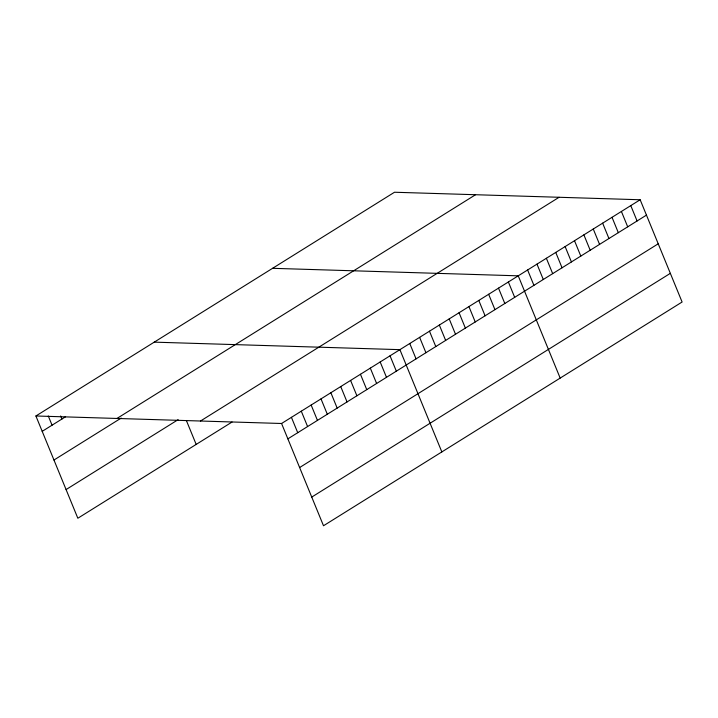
<?xml version="1.0" encoding="UTF-8"?>
<svg xmlns="http://www.w3.org/2000/svg" width="718" height="718" viewBox="0 0 718 718"><rect width="100%" height="100%" fill="white"/><g stroke="black" fill="none" stroke-linecap="round" stroke-linejoin="round"><path stroke-width="1.08" d="M35.9 415.982L394.496 192.244L640.16 199.757L682.1 302.018L323.504 525.755L281.564 423.494L35.9 415.982L77.84 518.243L232.04 422.04M42.2 431.347L65.509 416.799M116.971 418.459L475.567 194.722M53.967 460.023L121.198 418.073M66.083 489.568L178.145 419.653M200.493 421.017L559.089 197.279M281.564 423.494L640.16 199.757M287.864 438.86L646.46 215.122M299.63 467.535L658.218 243.797M311.747 497.08L670.343 273.343M272.571 268.317L518.234 275.829L560.175 378.09M154.235 342.145L399.899 349.657L441.839 451.918M630.781 205.608L637.081 220.973M621.402 211.46L627.703 226.825M612.023 217.312L618.324 232.677M602.644 223.163L608.945 238.529M593.265 229.015L599.566 244.38M583.887 234.867L590.187 250.232M574.508 240.718L580.808 256.084M565.129 246.57L571.429 261.935M555.75 252.422L562.05 267.787M546.371 258.274L552.672 273.639M536.992 264.125L543.293 279.49M527.613 269.977L533.914 285.342M508.38 281.977L514.68 297.342M498.516 288.133L504.817 303.499M488.653 294.281L494.953 309.646M478.789 300.438L485.09 315.803M468.935 306.586L475.235 321.951M459.071 312.743L465.372 328.108M449.208 318.891L455.508 334.256M439.344 325.048L445.645 340.413M429.481 331.204L435.79 346.561M419.626 337.352L425.927 352.717M409.763 343.509L416.063 358.874M390.036 355.814L396.345 371.179M380.181 361.962L386.481 377.327M370.317 368.119L376.618 383.484M360.454 374.266L366.754 389.632M350.59 380.423L356.9 395.789M340.736 386.571L347.036 401.936M330.872 392.728L337.173 408.093M321.009 398.885L327.309 414.241M311.145 405.033L317.455 420.398M301.291 411.19L307.591 426.555M291.427 417.337L297.728 432.703M186.375 420.515L196.176 444.415M60.662 415.964L61.927 419.043M48.285 415.973L52.064 425.191"/></g></svg>
